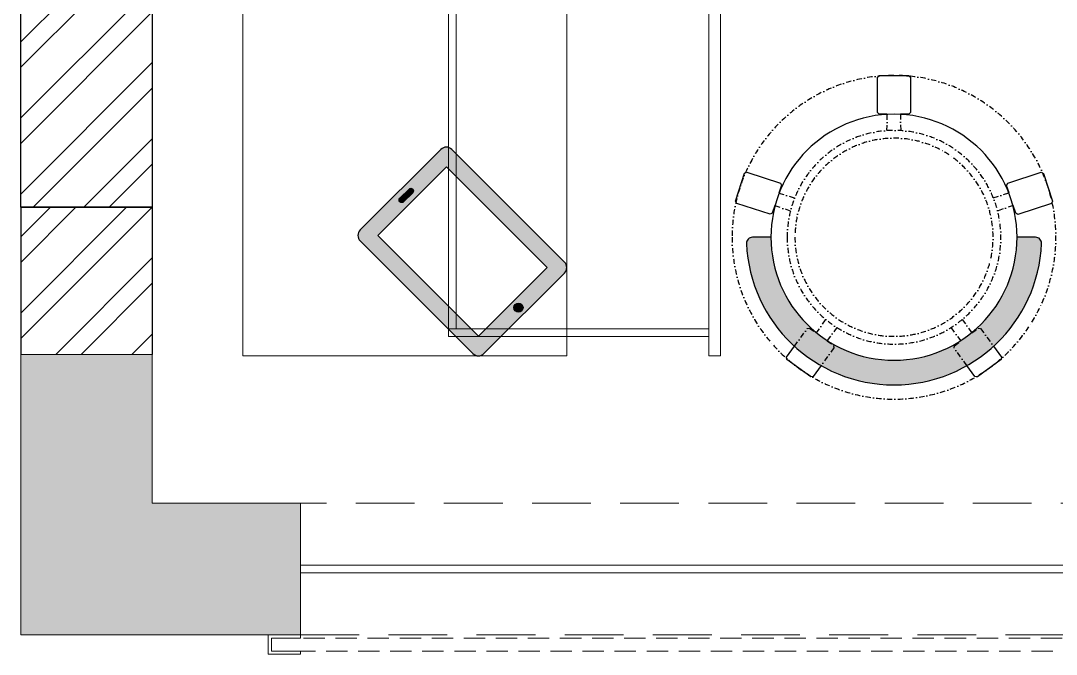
# Model space of a CAD drawing. Header units: feet. Extents: x 2963186 to 2977669, y -5470406 to -5462756.
# Drawn here: x 2963186 to 2964786, y -5470406 to -5469427 of the extents above; entities that cross this region are included whole.
import ezdxf

# ---------------------------------------------------------------- set-up
doc = ezdxf.new("R2010")
doc.units = ezdxf.units.FT
doc.header["$LTSCALE"] = 33
doc.header["$MEASUREMENT"] = 0
for name, pattern in [('a_p6_plan_L18$0$HIDDEN', [0.375, 0.25, -0.125]), ('DASHDOT2', [0.5, 0.25, -0.125, 0, -0.125]), ('HIDDENX2', [0.75, 0.5, -0.25])]:
    doc.linetypes.add(name, pattern=pattern)
for name, color, linetype, lineweight in [('A-Glazing', 4, 'Continuous', 20), ('A-shutter', 8, 'Continuous', 18), ('beam', 90, 'Continuous', 9), ('Column', 243, 'Continuous', 9), ('HATCH', 9, 'Continuous', 9), ('LENS-FURNITURE', 13, 'Continuous', 9), ('LENS_DIMENSION', 193, 'Continuous', 0), ('LN-ELEVATION-1', 81, 'Continuous', 25), ('LN-HATCH', 251, 'Continuous', 0), ('rolling shutter', 1, 'Continuous', 5)]:
    doc.layers.add(name, color=color, linetype=linetype, lineweight=lineweight)
doc.layers.add('A-WALL', color=1, linetype='Continuous')

# ---------------------------------------------------------------- blocks, each defined once
blk = doc.blocks.new('*U45')
at = {"layer": 'A-shutter', "color": 5, "linetype": 'HIDDENX2', "ltscale": 2}
blk.add_lwpolyline([(41037270.57442116, -1561544.224196389), (41037270.57442135, -1561564.224196389), (41041347.97442124, -1561564.224191636), (41041347.97442105, -1561544.224191635)], close=True, dxfattribs=at)
at = {"layer": 'A-shutter', "color": 5, "ltscale": 10}
blk.add_lwpolyline([(41041302.9744213, -1561539.224195756), (41041302.97442124, -1561544.224195756), (41041347.97442124, -1561544.224196196), (41041347.97442105, -1561564.224196195), (41041302.97442105, -1561564.224195763), (41041302.974421, -1561569.224195756), (41041352.97442101, -1561569.22419624), (41041352.97442129, -1561539.22419624)], close=True, dxfattribs=at)
blk = doc.blocks.new('A$Ccaeba2c0')
at = {"layer": 'Column'}
h = blk.add_hatch(color=8, dxfattribs=at)
h.dxf.hatch_style = 1
h.paths.add_polyline_path([(0, 431.7999999998137), (-254, 431.7999999998137), (-254, 0), (0, 0)])
h.paths.add_polyline_path([(0, 4064.000000003725), (-228.5999999996275, 4064.000000003725), (-228.5999999996275, 3581.400000004098), (0, 3581.400000004098)])
h.paths.add_polyline_path([(0, 7620), (-228.5999999996275, 7620), (-228.5999999996275, 7086.600000004285), (0, 7086.600000004285)])
h.paths.add_polyline_path([(-4648.200000000186, 7620), (-4978.399999999441, 7620), (-4978.399999999441, 6985.000000003726), (-4648.200000000186, 6985.000000003726)])
h.paths.add_polyline_path([(-9397.999999999534, 7620), (-9728.200000000184, 7620), (-9728.200000000184, 6985), (-9398, 6985)])
h.paths.add_polyline_path([(-14173.20000000018, 7620), (-14452.59999999963, 7620), (-14452.59999999963, 7086.599999999627), (-14173.20000000018, 7086.599999999627)])
h.paths.add_polyline_path([(-14173.20000000018, 4089.399999999441), (-14452.59999999963, 4089.399999999441), (-14452.59999999963, 3606.799999999814), (-14173.20000000018, 3606.799999999814)])
h.paths.add_polyline_path([(-14020.79999999981, 203.2000000001862), (-14249.39999999897, 203.2000000001862), (-14249.39999999944, 433.2000000001862), (-14452.59999999963, 433.2000000001862), (-14452.59999999963, 0), (-14020.79999999981, 0)])
h.paths.add_polyline_path([(-9499.599999999627, 660.3999999994412), (-9829.799999999814, 660.3999999994412), (-9829.799999999814, 0), (-9499.599999999627, 0)])
h.paths.add_polyline_path([(-4749.799999999813, 660.3999999994412), (-5080, 660.3999999994412), (-5080, 0), (-4749.799999999348, 0)])
at = {"layer": 'LN-HATCH'}
h = blk.add_hatch(dxfattribs=at)
h.set_pattern_fill('ANSI32', color=256, scale=222)
h.set_pattern_definition([(45, (0, 0), (-58.86663953378008, 58.86663953378008), []), (45, (39.24442629, 0), (-58.86663953378008, 58.86663953378008), [])])
h.paths.add_polyline_path([(-14452.59999999963, 2717.799999999814), (-14249.39999999944, 2717.799999999814), (-14249.39999999944, 660.3999999994412), (-14452.59999999963, 660.3999999994412)])
h = blk.add_hatch(dxfattribs=at)
h.set_pattern_fill('ANSI32', color=256, scale=222)
h.set_pattern_definition([(45, (-2980819.117642397, 5460944.152229796), (-58.86663953378008, 58.86663953378008), []), (45, (-2980779.873216107, 5460944.152229796), (-58.86663953378008, 58.86663953378008), [])])
h.paths.add_polyline_path([(-14249.39999999944, 660.3999999994412), (-14452.59999999963, 660.3999999994412), (-14452.59999999963, 433.2000000001862), (-14249.39999999944, 433.2000000001862)])
at = {"layer": 'A-WALL'}
for p, q in [((-14452.59999999963, 660.3999999994412), (-14249.39999999944, 660.3999999994412)), ((-14452.59999999963, 660.3999999994412), (-14452.59999999916, 433.2000000001862)), ((-14249.39999999944, 660.3999999994412), (-14249.39999999897, 433.2000000001862))]:
    blk.add_line(p, q, dxfattribs=at)
blk.add_lwpolyline([(-14452.59999999963, 2717.799999999814), (-14249.39999999944, 2717.799999999814), (-14249.39999999944, 660.3999999994412), (-14452.59999999963, 660.3999999994412)], close=True, dxfattribs=at)
at = {"layer": 'beam', "linetype": 'a_p6_plan_L18$0$HIDDEN', "lineweight": 5, "ltscale": 11}
blk.add_lwpolyline([(-10033, 203.2000000001862), (-14020.79999999981, 203.2000000001862), (-14020.79999999981, 0), (-10033, 0)], close=True, dxfattribs=at)
at = {"layer": 'Column'}
for p, q in [((-14452.59999999916, 433.2000000001862), (-14249.39999999897, 433.2000000001862)), ((-14452.59999999916, 433.2000000001862), (-14452.59999999963, 0)), ((-14249.39999999897, 433.2000000001862), (-14249.39999999944, 203.2000000001862)), ((-14249.39999999944, 203.2000000001862), (-14020.79999999981, 203.2000000001862)), ((-14020.79999999981, 203.2000000001862), (-14020.79999999981, 0)), ((-14452.59999999963, 0), (-14020.79999999981, 0))]:
    blk.add_line(p, q, dxfattribs=at)
at = {"layer": 'rolling shutter', "color": 2, "xscale": -1}
blk.add_blockref('*U45', (41027282.57442129, 1561539.224195756), dxfattribs=at)
blk = doc.blocks.new('TRIAL SET CABINET 633x500')
at = {"layer": 'LENS-FURNITURE'}
h = blk.add_hatch(color=9, dxfattribs=at)
h.dxf.hatch_style = 1
edge = h.paths.add_edge_path()
edge.add_line((-8.54246803093703, -981.9670201920668), (115.9083254579454, -857.5162267031847))
edge.add_arc((107.4230440836399, -849.030945328879), 12.00000000009463, 315, 405)
edge.add_line((115.9083254579454, -840.5456639545736), (-58.03994271345434, -666.5973957831737))
edge.add_arc((-66.52522408775982, -675.0826771574792), 12.00000000009463, 45.00000000000002, 135)
edge.add_line((-75.01050546206531, -666.5973957831737), (-199.4612989509478, -791.0481892720562))
edge.add_arc((-190.9760175766423, -799.5334706454303), 11.99999999943607, 135.0000000031442, 225.0000000031442)
edge.add_line((-199.4612989500165, -808.0187520197359), (-25.5130307786167, -981.967020191136))
edge.add_arc((-17.02774940431148, -973.4817388177615), 11.99999999943605, 224.9999999968574, 314.9999999968578)
h.paths.add_polyline_path([(-17.02774940524252, -955.0969625067663), (89.03826777357607, -849.0309453279477), (-66.52522408775982, -693.4674534666119), (-172.5912412665784, -799.5334706454305)], flags=16)
edge = h.paths.add_edge_path(flags=16)
edge.add_line((-138.2965623782947, -741.9042679787381), (-124.1544267544522, -727.7621323548956))
edge.add_arc((-121.3259996296837, -730.5905594796641), 4.000000000031514, 45.00000000000051, 134.9999999999996, ccw=False)
edge.add_arc((-121.3259996296838, -730.5905594796641), 4.000000000031584, -45.000000000000625, 44.999999999999375, ccw=False)
edge.add_line((-118.4975725049153, -733.4189866044327), (-132.6397081287578, -747.561122228275))
edge.add_arc((-135.4681352535263, -744.7326951035067), 4.000000000031524, 225.0000000000006, 314.99999999999966, ccw=False)
edge.add_arc((-135.4681352535261, -744.7326951035066), 4.000000000031665, 135.0000000000006, 225.0000000000006, ccw=False)
edge = h.paths.add_edge_path(flags=16)
edge.add_arc((44.84409394953398, -910.9027886827243), 7, 0, 360)
at = {"layer": 'LENS-FURNITURE', "lineweight": 0}
h = blk.add_hatch(dxfattribs=at)
h.set_pattern_fill('ANSI31', color=252, scale=10, angle=405)
h.set_pattern_definition([(90, (-3772352.875833935, -3684050.327587578), (-1.25, 2e-16), [])])
edge = h.paths.add_edge_path()
edge.add_line((-138.2965623782947, -741.9042679787381), (-124.1544267544522, -727.7621323548956))
edge.add_arc((-121.3259996296837, -730.5905594796641), 4.000000000031514, 45.00000000000051, 134.9999999999996, ccw=False)
edge.add_arc((-121.3259996296838, -730.5905594796641), 4.000000000031584, -45.000000000000625, 44.999999999999375, ccw=False)
edge.add_line((-118.4975725049153, -733.4189866044327), (-132.6397081287578, -747.561122228275))
edge.add_arc((-135.4681352535263, -744.7326951035067), 4.000000000031524, 225.0000000000006, 314.99999999999966, ccw=False)
edge.add_arc((-135.4681352535261, -744.7326951035066), 4.000000000031665, 135.0000000000006, 225.0000000000006, ccw=False)
edge = h.paths.add_edge_path()
edge.add_arc((44.84409394953398, -910.9027886827243), 7, 0, 360)
blk.add_circle((0, 0), 50.09224864585668)
at = {"layer": 'LENS-FURNITURE'}
blk.add_lwpolyline([(119.4230440827086, -352.4817388160154), (119.4230440827086, -985.4817388160156), (-380.5769559172913, -985.4817388160156), (-380.5769559172913, -352.4817388160154)], close=True, dxfattribs=at)
at = {"layer": 'LENS-FURNITURE', "color": 146}
for points in [[(338.5359051078558, -352.4817388160154), (338.5359051078558, -985.4817388160156), (356.5359051078559, -985.4817388160156), (356.5359051078559, -352.4817388160154)], [(-63.4640948921442, -382.4817388160154), (-63.4640948921442, -394.4817388160154), (338.5359051078558, -394.4817388160154), (338.5359051078558, -382.4817388160154)], [(-63.4640948921442, -394.4817388160154), (-63.4640948921442, -943.4817388160153), (-51.4640948921442, -943.4817388160153), (-51.4640948921442, -394.4817388160154)], [(-63.4640948921442, -955.4817388160152), (-63.4640948921442, -943.4817388160153), (338.5359051078558, -943.4817388160153), (338.5359051078558, -955.4817388160152)]]:
    blk.add_lwpolyline(points, close=True, dxfattribs=at)
at = {"layer": 'LENS-FURNITURE', "color": 18, "lineweight": 30}
for points in [[(-8.54246803093703, -981.9670201920668), (115.9083254579454, -857.5162267031847, 0.4142135623730951), (115.9083254579454, -840.5456639545736), (-58.03994271345434, -666.5973957831737, 0.4142135623730951), (-75.01050546206531, -666.5973957831737), (-199.4612989509478, -791.0481892720562, 0.4142135623730951), (-199.4612989500165, -808.0187520197359), (-25.51303077861669, -981.967020191136, 0.4142135623730951)], [(-138.2965623782947, -741.9042679787381), (-124.1544267544522, -727.7621323548956, -0.4142135623730951), (-118.4975725049153, -727.7621323548956), (-118.4975725049153, -727.7621323548956, -0.4142135623730951), (-118.4975725049153, -733.4189866044327), (-132.6397081287578, -747.561122228275, -0.4142135623730951), (-138.2965623782947, -747.561122228275), (-138.2965623782947, -747.561122228275, -0.4142135623730951)]]:
    blk.add_lwpolyline(points, format="xyb", close=True, dxfattribs=at)
blk.add_lwpolyline([(-17.02774940524252, -955.0969625067663), (89.03826777357607, -849.0309453279477), (-66.52522408775982, -693.4674534666119), (-172.5912412665784, -799.5334706454305)], close=True, dxfattribs=at)
blk.add_circle((44.84409394953398, -910.9027886827243), 7, dxfattribs=at)
blk = doc.blocks.new('DR STOOL')
at = {"layer": 'HATCH'}
h = blk.add_hatch(dxfattribs=at)
h.set_pattern_fill('ANSI36', color=250, angle=-90.00000000000001)
h.set_pattern_definition([(315, (-227.8099174643867, 917.3997257252777), (6.173926083235043, -1.683798022700468), [7.9375, -1.587499999999999, 0, -1.587499999999999])])
edge = h.paths.add_edge_path()
edge.add_line((-190.0000000041909, 4.511094e-10), (-218.6899174675346, 4.511094e-10))
edge.add_arc((-218.6899174670689, 9.120000000388245), 9.119999999940092, 177.6119845363388, 269.9999999996136, ccw=False)
edge.add_arc((-1.8626451e-09, 3.565219e-10), 228.000000002257, 2.3880154632688004, 177.6119845367313, ccw=False)
edge.add_arc((218.6899174633436, 9.120000000497384), 9.120000000051716, -90.00000000034493, 2.3880154629299, ccw=False)
edge.add_line((218.6899174633436, 4.511094e-10), (190, 4.511094e-10))
edge.add_arc((-1.8626451e-09, 4.511094e-10), 190.000000001979, -1.27e-14, 180)
at = {"layer": 'LN-ELEVATION-1', "color": 1, "ltscale": 100}
for p, q in [((-128.6221585394814, 215.4841044476634), (-165.2704676063731, 189.0243927398114)), ((-124.7228340068832, 214.8545704018979), (-128.6221585394814, 215.4841044476634)), ((-112.6981821293011, 198.1996966340157), (-124.7228340068832, 214.8545704018979)), ((124.7553772013634, 214.9803744515593), (112.5488144652918, 198.2845540212292)), ((128.7014972954057, 215.5933048763618), (124.7553772013634, 214.9803744515593)), ((128.7014972954057, 215.5933048763618), (124.7553772013634, 214.9803744515593)), ((165.1911288509145, 188.915192311113), (128.7014972954057, 215.5933048763618)), ((165.1911288509145, 188.915192311113), (128.7014972954057, 215.5933048763618)), ((-165.2704676063731, 189.0243927398114), (-165.9069543029182, 185.0820035930228)), ((-165.9069543029182, 185.0820035930228), (-153.8003208162263, 168.3135803133482)), ((153.6734594982117, 168.4294150282658), (165.7973639420234, 185.0121775862135)), ((165.7973639420234, 185.0121775862135), (165.1911288509145, 188.915192311113)), ((165.7973639420234, 185.0121775862135), (165.1911288509145, 188.915192311113)), ((-191.2928382232785, -35.45407700946089), (-242.9550312487409, -52.24013893969095)), ((-187.9259491492994, -37.1695928365807), (-191.2928382232785, -35.45407700946089)), ((-184.1424400564283, -48.81403796559607), (-187.9259491492994, -37.1695928365807)), ((188.0651108901948, -36.96233201187715), (184.0504167033359, -49.19388854173303)), ((191.3981811110861, -35.27656588272658), (188.0651108901948, -36.96233201187715)), ((243.0100176925771, -52.21682526778022), (191.3981811110861, -35.27656588272658)), ((-242.9550312487409, -52.24013893969095), (-244.7482102331705, -55.75945052818861)), ((-244.7482102331705, -55.75945052818861), (-230.7800458371639, -98.74904560100549)), ((230.715890809428, -98.7280946081737), (244.8123673382215, -55.78040257930116)), ((244.8123673382215, -55.78040257930116), (243.0100176925771, -52.21682526778022)), ((-173.8639617776498, -80.4479453730819), (-177.8421125086024, -68.2044548037811)), ((177.6922140880488, -68.56540505095472), (173.8739495249465, -80.1985000452405)), ((-227.2218665438704, -100.5620286722478), (-175.5596735184081, -83.7759667420105)), ((-175.5596735184081, -83.7759667420105), (-173.8639617776498, -80.4479453730819)), ((173.8739495249465, -80.1985000452405), (175.5794035866856, -83.5704969359358)), ((175.5794035866856, -83.5704969359358), (227.1912401677109, -100.5107563209894)), ((-230.7800458371639, -98.74904560100549), (-227.2218665438704, -100.5620286722478)), ((227.1912401677109, -100.5107563209894), (230.715890809428, -98.7280946081737)), ((-22.72193054761737, -190.2142363802995), (-25.39390889601782, -192.886214728569)), ((-10.47823652112856, -190.2142363802995), (-22.72193054761737, -190.2142363802995)), ((22.78362171910703, -190.2142363802995), (9.910054048988968, -190.2142363802995)), ((25.42475448176265, -192.8553691428751), (22.78362171910703, -190.2142363802995)), ((-25.39390889601782, -192.886214728569), (-25.39390889601782, -247.2070584567482)), ((25.42475448176265, -247.1762128710543), (25.42475448176265, -192.8553691428751)), ((-25.39390889601782, -247.2070584567482), (-22.60096735274419, -250)), ((-22.60096735274419, -250), (22.60096735274419, -250)), ((22.60096735274419, -250), (25.42475448176265, -247.1762128710543))]:
    blk.add_line(p, q, dxfattribs=at)
at = {"layer": 'LN-ELEVATION-1', "linetype": 'DASHDOT2'}
for p, q in [((-92.92521573789418, 170.8129362839827), (-112.6981821293011, 198.1996966340157)), ((112.5488144652918, 198.2845540212292), (92.69529851106927, 171.1294289919315)), ((-153.8003208162263, 168.3135803133482), (-134.1093360339291, 141.0403694751003)), ((-103.4542870586738, 159.9154408004979), (-93.52748446213081, 167.0824927485227)), ((-88.15393704269081, 139.4771787207864), (-103.4542870586738, 159.9154408004979)), ((-93.52748446213081, 167.0824927485227), (-92.92521573789418, 170.8129362839827)), ((92.69529851106927, 171.1294289919315), (93.26858203159645, 167.4385604566923)), ((93.26858203159645, 167.4385604566923), (103.6608748426661, 159.8406005539291)), ((133.7372852512635, 141.1612321265929), (153.6734594982117, 168.4294150282658)), ((-130.4219571123831, 140.4450534014686), (-119.9844727469608, 147.9808124662595)), ((-119.9844727469608, 147.9808124662595), (-105.3687285655178, 126.9741353208374)), ((103.6608748426661, 159.8406005539291), (88.19885099539533, 139.4487815762331)), ((105.4096150295809, 126.94019481352), (120.1194891873747, 147.8074627162714)), ((120.1194891873747, 147.8074627162714), (130.0033113472163, 140.5812532722048)), ((-134.1093360339291, 141.0403694751003), (-130.4219571123831, 140.4450534014686)), ((130.0033113472163, 140.5812532722048), (133.7372852512635, 141.1612321265929)), ((-159.954806596972, -40.49024384317454), (-184.1424400564283, -48.81403796559607)), ((184.0504167033359, -49.19388854173303), (159.8786162491887, -40.79004861696012)), ((-177.8421125086024, -68.2044548037811), (-153.4148110738024, -60.73628028803068)), ((153.3006618716754, -61.02382378749462), (177.6922140880488, -68.56540505095472)), ((-10.92024635523557, -164.6382343793375), (-10.47823652112856, -190.2142363802995)), ((9.910054048988968, -190.2142363802995), (10.35584833659231, -164.674698740353))]:
    blk.add_line(p, q, dxfattribs=at)
at = {"layer": 'LN-ELEVATION-1', "color": 1, "ltscale": 100}
blk.add_lwpolyline([(-190.0000000023283, 0), (-218.6899174656719, 0, -0.4264743413925903), (-227.8019973598421, 9.5, -0.959166304662544), (227.8019973593764, 9.5, -0.4264743413925903), (218.6899174647406, 0), (190.0000000013969, 0)], format="xyb", dxfattribs=at)
at = {"layer": 'LN-ELEVATION-1', "linetype": 'DASHDOT2'}
for radius in [250, 165, 153]:
    blk.add_circle((0, 0), radius, dxfattribs=at)
at = {"layer": 'LN-ELEVATION-1', "color": 1, "ltscale": 100}
blk.add_circle((0, 0), 190, dxfattribs=at)

msp = doc.modelspace()

# ---------------------------------------------------------------- linework, layer by layer
at = {"layer": 'A-Glazing'}
msp.add_lwpolyline([(2967606.030762585, -5470268.139154066), (2963618.230762585, -5470268.139154066), (2963618.230762585, -5470280.139154067), (2967606.030762585, -5470280.139154067)], close=True, dxfattribs=at)

# ---------------------------------------------------------------- block references
at = {"layer": 'LENS-FURNITURE'}
msp.add_blockref('TRIAL SET CABINET 633x500', (2963910.237047116, -5468959.339154067), dxfattribs=at)
at = {"layer": 'LENS-FURNITURE', "xscale": -1, "rotation": 180}
msp.add_blockref('DR STOOL', (2964534.98149648, -5469761.620715239), dxfattribs=at)
at = {"layer": 'LENS_DIMENSION'}
msp.add_blockref('A$Ccaeba2c0', (2977639.030762584, -5470375.739154068), dxfattribs=at)

doc.saveas('drawing.dxf')
